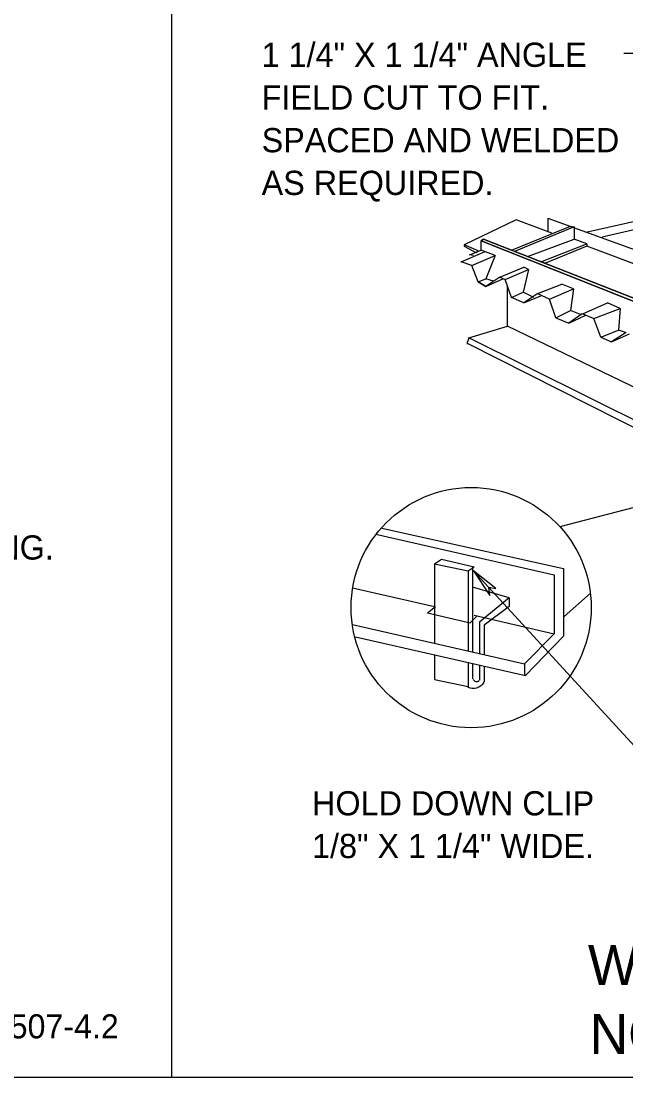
# Model space of a CAD drawing. Extents: x 528.16 to 531.11, y 154.42 to 156.25.
# Drawn here: x 529.6437 to 529.8994, y 155.4147 to 155.8612 of the extents above; entities that cross this region are included whole.
import ezdxf

# ---------------------------------------------------------------- set-up
doc = ezdxf.new("R2010")
doc.units = 0
doc.layers.add('Level 1', color=7, linetype='Continuous')
doc.layers.add('Level 4', color=7, linetype='Continuous')

msp = doc.modelspace()

# ---------------------------------------------------------------- linework, layer by layer
at = {"layer": 'Level 1'}
for p, q in [((529.93701, 155.84745), (529.89862, 155.84745)), ((529.87172, 155.64765), (530.00295, 155.68177)), ((529.79364, 155.64437), (529.86909, 155.62731)), ((529.79626, 155.64699), (529.87303, 155.62993)), ((529.81857, 155.6319), (529.82152, 155.63387)), ((529.81857, 155.6319), (529.83268, 155.62895)), ((529.81857, 155.6319), (529.81857, 155.61058)), ((529.82152, 155.63387), (529.8353, 155.63059)), ((529.83268, 155.62895), (529.8353, 155.63059)), ((529.83465, 155.63059), (529.83465, 155.60828)), ((529.83268, 155.62895), (529.83268, 155.60697)), ((529.83497, 155.62895), (529.92421, 155.53184)), ((529.86909, 155.62731), (529.86909, 155.60237)), ((529.87303, 155.62993), (529.87303, 155.60139)), ((529.78379, 155.62173), (529.81857, 155.61386)), ((529.85007, 155.61747), (529.83465, 155.62206)), ((529.85007, 155.61747), (529.8376, 155.6073)), ((529.85007, 155.61747), (529.85007, 155.61386)), ((529.87336, 155.60959), (529.88451, 155.61944)), ((529.81562, 155.61123), (529.8189, 155.61386)), ((529.85007, 155.61386), (529.83957, 155.60598)), ((529.81562, 155.61123), (529.83366, 155.60697)), ((529.81857, 155.61058), (529.81857, 155.59811)), ((529.83366, 155.60697), (529.83629, 155.60959)), ((529.83465, 155.60828), (529.83465, 155.5945)), ((529.8353, 155.61025), (529.86909, 155.60237)), ((529.78379, 155.60631), (529.85663, 155.58958)), ((529.83268, 155.6073), (529.83268, 155.59516)), ((529.8376, 155.6073), (529.8376, 155.59417)), ((529.83957, 155.60598), (529.83957, 155.59352)), ((529.7851, 155.60106), (529.85696, 155.58466)), ((529.86909, 155.60237), (529.85663, 155.58958)), ((529.87303, 155.60139), (529.85696, 155.58466)), ((529.81857, 155.59352), (529.81857, 155.58302)), ((529.83268, 155.59024), (529.83268, 155.58007)), ((529.83465, 155.58958), (529.83465, 155.58335)), ((529.8376, 155.58925), (529.8376, 155.58269)), ((529.83957, 155.5886), (529.83957, 155.58203)), ((529.85663, 155.58958), (529.85663, 155.58499)), ((529.81857, 155.58302), (529.83268, 155.58007)), ((529.36877, 155.41503), (530.3937, 155.4147))]:
    msp.add_line(p, q, dxfattribs=at)
msp.add_lwpolyline([(529.83497, 155.62895), (529.84186, 155.61845), (529.84154, 155.62206), (529.84449, 155.6214)], close=True, dxfattribs=at)
msp.add_circle((529.83402, 155.61339), 0.05075, dxfattribs=at)
for centre, radius, start, end in [((529.83485, 155.58504), 0.00568, 244.9496, 326.0057), ((529.83627, 155.58375), 0.00158, 202.146, 312.632)]:
    msp.add_arc(centre, radius, start, end, dxfattribs=at)
at = {"layer": 'Level 4'}
for p, q in [((529.70735, 156.21161), (529.70735, 155.41503)), ((529.88255, 155.77199), (530.07415, 155.81563)), ((529.88944, 155.77003), (530.07972, 155.81465)), ((529.86647, 155.7779), (529.86647, 155.77199)), ((529.86647, 155.7779), (530.06857, 155.70474)), ((529.85302, 155.77724), (529.83104, 155.76674)), ((529.85105, 155.76445), (529.87598, 155.77462)), ((529.85105, 155.76445), (529.87598, 155.77462)), ((529.87762, 155.77429), (529.85236, 155.76379)), ((529.87762, 155.77429), (529.85236, 155.76379)), ((529.86811, 155.77167), (529.85302, 155.77724)), ((529.87598, 155.77462), (529.87762, 155.77429)), ((529.87598, 155.77462), (529.87762, 155.77429)), ((529.87762, 155.77429), (529.87762, 155.76904)), ((529.83825, 155.76839), (529.83924, 155.76904)), ((529.83924, 155.76904), (529.83825, 155.76839)), ((529.83924, 155.76904), (529.83825, 155.76839)), ((529.83924, 155.76904), (530.0351, 155.69227)), ((530.0351, 155.69227), (529.83924, 155.76904)), ((530.0351, 155.69227), (529.83924, 155.76904)), ((529.85827, 155.76182), (529.87762, 155.76904)), ((529.88287, 155.76707), (529.87762, 155.76904)), ((529.83104, 155.76674), (529.83104, 155.76609)), ((529.83694, 155.76412), (529.83104, 155.76674)), ((529.83104, 155.76609), (529.83596, 155.76346)), ((529.83333, 155.76248), (529.83825, 155.76445)), ((529.83596, 155.76346), (529.83694, 155.76412)), ((529.83596, 155.76346), (529.83694, 155.76412)), ((529.83825, 155.76445), (529.83825, 155.76839)), ((530.03248, 155.69096), (529.83825, 155.76839)), ((529.83825, 155.76839), (530.03248, 155.69096)), ((529.83825, 155.76839), (530.03248, 155.69096)), ((529.84416, 155.76215), (529.83825, 155.76445)), ((529.85236, 155.76379), (529.85105, 155.76445)), ((529.85236, 155.76379), (529.85105, 155.76445)), ((529.86352, 155.75953), (529.88287, 155.76707)), ((529.86352, 155.75953), (529.88287, 155.76707)), ((529.88287, 155.76609), (529.86549, 155.75887)), ((529.88287, 155.76609), (529.86549, 155.75887)), ((529.88287, 155.76707), (529.88287, 155.76609)), ((529.88287, 155.76707), (529.88287, 155.76609)), ((529.92028, 155.75198), (529.88287, 155.76609)), ((529.82972, 155.75953), (529.8399, 155.76379)), ((529.83497, 155.76215), (529.83333, 155.76248)), ((529.83432, 155.75789), (529.84416, 155.76215)), ((529.84416, 155.76215), (529.84022, 155.75231)), ((529.83432, 155.75789), (529.82972, 155.75953)), ((529.83694, 155.751), (529.83432, 155.75789)), ((529.84613, 155.75297), (529.8563, 155.75723)), ((529.84843, 155.75198), (529.85827, 155.75625)), ((529.85827, 155.75625), (529.85597, 155.74673)), ((529.85827, 155.75625), (529.8563, 155.75723)), ((529.86549, 155.75887), (529.86352, 155.75953)), ((529.86549, 155.75887), (529.86352, 155.75953)), ((529.83694, 155.751), (529.84022, 155.75231)), ((529.84022, 155.74903), (529.83694, 155.751)), ((529.83694, 155.751), (529.84022, 155.74903)), ((529.84613, 155.75297), (529.84022, 155.74903)), ((529.84022, 155.74903), (529.84744, 155.75231)), ((529.8435, 155.75132), (529.84022, 155.75231)), ((529.84613, 155.75297), (529.84843, 155.75198)), ((529.85105, 155.74444), (529.84843, 155.75198)), ((529.84941, 155.7323), (529.84941, 155.74903)), ((529.85105, 155.74444), (529.85597, 155.74673)), ((529.86056, 155.74444), (529.85597, 155.74673)), ((529.8622, 155.74608), (529.87238, 155.75001)), ((529.86713, 155.74378), (529.8773, 155.74804)), ((529.8773, 155.74804), (529.87238, 155.75001)), ((529.8773, 155.74804), (529.87598, 155.73886)), ((529.8563, 155.74214), (529.85105, 155.74444)), ((529.8622, 155.74608), (529.8563, 155.74214)), ((529.8563, 155.74214), (529.86352, 155.74509)), ((529.8622, 155.74608), (529.86713, 155.74378)), ((529.86975, 155.7359), (529.86713, 155.74378)), ((529.88123, 155.73755), (529.89173, 155.74214)), ((529.89698, 155.73984), (529.89173, 155.74214)), ((529.86975, 155.7359), (529.87598, 155.73886)), ((529.88091, 155.73755), (529.87533, 155.73361)), ((529.88025, 155.73722), (529.87598, 155.73886)), ((529.88123, 155.73755), (529.88583, 155.73558)), ((529.88583, 155.73558), (529.89698, 155.73984)), ((529.89698, 155.73984), (529.89633, 155.73066)), ((529.86975, 155.7359), (529.87533, 155.73361)), ((529.87533, 155.73361), (529.88255, 155.73689)), ((529.88878, 155.7277), (529.88583, 155.73558)), ((529.83301, 155.72737), (529.84941, 155.7323)), ((530.07349, 155.62436), (529.84941, 155.7323)), ((529.88878, 155.7277), (529.89633, 155.73066)), ((529.89961, 155.72967), (529.89337, 155.72573)), ((529.89337, 155.72573), (529.90092, 155.72902)), ((529.89928, 155.72967), (529.89633, 155.73066)), ((529.83235, 155.72508), (530.05873, 155.61058)), ((530.05906, 155.61484), (529.83301, 155.72737)), ((529.88878, 155.7277), (529.89337, 155.72573)), ((528.34022, 155.41503), (531.09318, 155.41503))]:
    msp.add_line(p, q, dxfattribs=at)
msp.add_lwpolyline([(529.83301, 155.72737), (529.83268, 155.72639), (529.83235, 155.72541), (529.83235, 155.72475)], dxfattribs=at)

# ---------------------------------------------------------------- texts
at = {"layer": 'Level 1'}
for s, height, p in [('1 1/4" X 1 1/4" ANGLE', 0.0102283, (529.74541, 155.84188)), ('FIELD CUT TO FIT.', 0.0102283, (529.74541, 155.82383)), ('SPACED AND WELDED ', 0.0102283, (529.74541, 155.80579)), ('AS REQUIRED.', 0.0102283, (529.74541, 155.78774)), ('BOTTOM MAIN REINFORCING.', 0.0102283, (529.45768, 155.63369)), ('HOLD DOWN CLIP', 0.0102283, (529.76673, 155.5256)), ('1/8" X 1 1/4" WIDE.', 0.0102283, (529.76673, 155.50756)), ('WITH ADJUSTABLE SUPPORTS', 0.0169331, (529.88339, 155.45388)), ('BCD-507-4.2', 0.0101713, (529.60562, 155.43139)), ('NOT WELDED TO STRINGERS', 0.0169331, (529.88408, 155.42481))]:
    msp.add_text(s, height=height, dxfattribs=at).set_placement(p)

doc.saveas('drawing.dxf')
